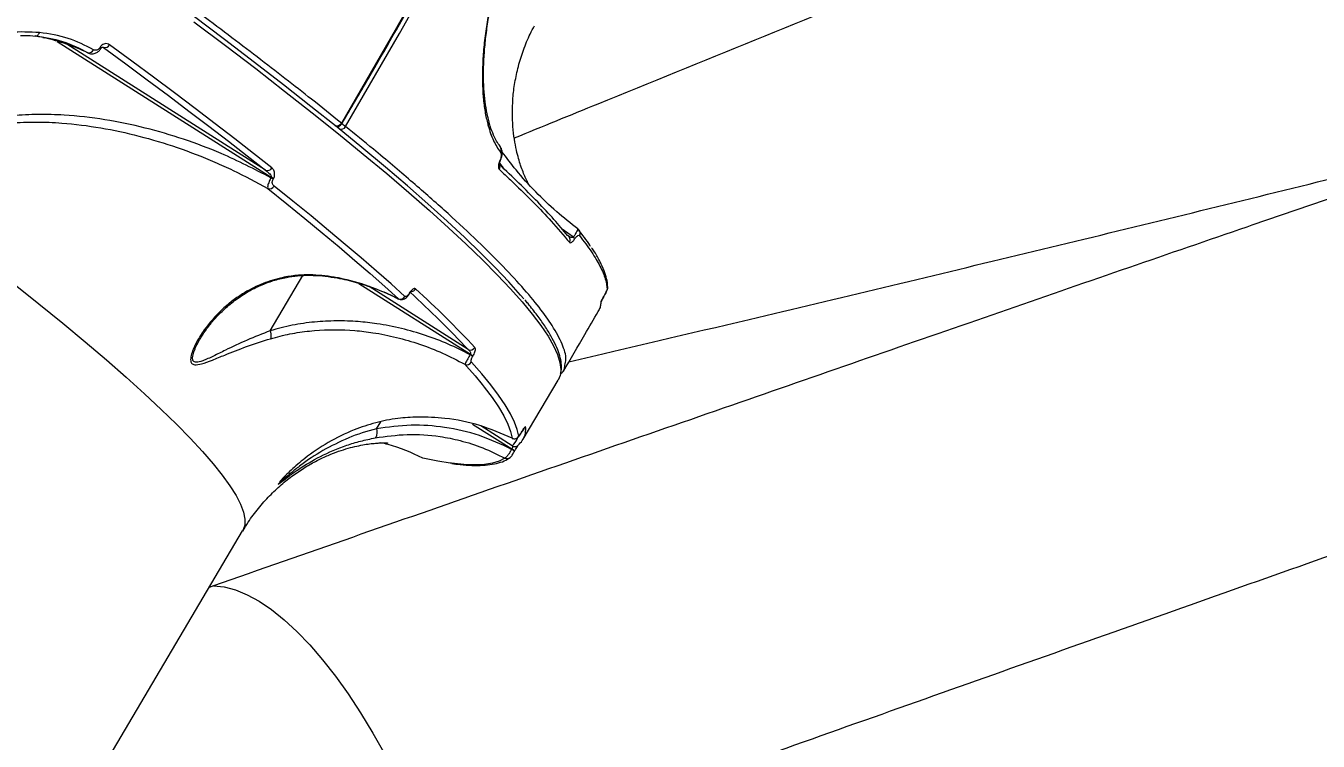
# Model space of a CAD drawing. Header units: millimetres. Extents: x -6879 to 7341, y -8047 to 7187.
# Drawn here: x 480.2 to 732.5, y 2323.4 to 2463 of the extents above; entities that cross this region are included whole.
import ezdxf

# ---------------------------------------------------------------- set-up
doc = ezdxf.new("R2010")
doc.units = ezdxf.units.MM
for name, color, linetype in [('DIKOM_ОБЪЕКТ', 7, 'Continuous'), ('DIKOM_РАЗМЕР_ЗОНА', 7, 'Continuous'), ('DIKOM_РАЗМЕР_ОБЪЕКТА', 7, 'Continuous')]:
    doc.layers.add(name, color=color, linetype=linetype)
doc.styles.add('style1', font='arial.ttf', dxfattribs={"width": 0.8})
doc.dimstyles.new('1-50', dxfattribs={"dimtxt": 300, "dimasz": 200, "dimexe": 100, "dimexo": 0, "dimgap": 100, "dimtad": 0, "dimdec": 0, "dimtxsty": 'style1', "dimcen": 0, "dimclrd": 7, "dimclre": 7, "dimadec": 1, "dimazin": 2, "dimtfac": 1, "dimtdec": 0, "dimtmove": 1, "dimatfit": 3, "dimfxl": 0, "dimlwd": 25, "dimlwe": 18, "dimarcsym": 0})

# ---------------------------------------------------------------- blocks, each defined once
blk = doc.blocks.new('*D19')
at = {"layer": 'Defpoints', "color": 0, "transparency": 16777216}
for p in [(5624.04, 6094.27), (-4435.35, 2864.29), (5624.04, -2640.11)]:
    blk.add_point(p, dxfattribs=at)
at = {"layer": 'DIKOM_РАЗМЕР_ОБЪЕКТА', "color": 7, "lineweight": 18, "transparency": 16777216}
for p, q in [((-4435.35, 2864.29), (-4435.35, 6194.27)), ((5624.04, -2640.11), (5624.04, 6194.27))]:
    blk.add_line(p, q, dxfattribs=at)
at = {"layer": 'DIKOM_РАЗМЕР_ОБЪЕКТА', "color": 7, "lineweight": 25, "transparency": 16777216}
for p, q in [((-4235.35, 6094.27), (2113.67, 6094.27)), ((5424.04, 6094.27), (3193.46, 6094.27))]:
    blk.add_line(p, q, dxfattribs=at)
at = {"layer": 'DIKOM_РАЗМЕР_ОБЪЕКТА', "color": 7, "transparency": 16777216}
for points in [[(-4235.35, 6127.6), (-4235.35, 6060.94), (-4435.35, 6094.27)], [(5424.04, 6127.6), (5424.04, 6060.94), (5624.04, 6094.27)]]:
    blk.add_solid(points, dxfattribs=at)
at = {"layer": 'DIKOM_РАЗМЕР_ОБЪЕКТА', "color": 0, "transparency": 16777216, "insert": (2653.56, 6094.27), "char_height": 300, "attachment_point": 5, "style": 'style1'}
blk.add_mtext('10100', dxfattribs=at)
blk = doc.blocks.new('*D17')
at = {"layer": 'Defpoints', "color": 0, "transparency": 16777216}
for p in [(-5935.35, 6990.27), (-5935.35, 998.27), (7340.79, -2830.86)]:
    blk.add_point(p, dxfattribs=at)
at = {"layer": 'DIKOM_РАЗМЕР_ЗОНА', "color": 7, "lineweight": 18, "transparency": 16777216}
for p, q in [((-5935.35, 998.27), (-5935.35, 7090.27)), ((7340.79, -2830.86), (7340.79, 7090.27))]:
    blk.add_line(p, q, dxfattribs=at)
at = {"layer": 'DIKOM_РАЗМЕР_ЗОНА', "color": 7, "lineweight": 25, "transparency": 16777216}
for p, q in [((-5735.35, 6990.27), (2016.67, 6990.27)), ((7140.79, 6990.27), (3096.46, 6990.27))]:
    blk.add_line(p, q, dxfattribs=at)
at = {"layer": 'DIKOM_РАЗМЕР_ЗОНА', "color": 7, "transparency": 16777216}
for points in [[(-5735.35, 7023.6), (-5735.35, 6956.94), (-5935.35, 6990.27)], [(7140.79, 7023.6), (7140.79, 6956.94), (7340.79, 6990.27)]]:
    blk.add_solid(points, dxfattribs=at)
at = {"layer": 'DIKOM_РАЗМЕР_ЗОНА', "color": 0, "transparency": 16777216, "insert": (2556.56, 6990.27), "char_height": 300, "attachment_point": 5, "style": 'style1'}
blk.add_mtext('13300', dxfattribs=at)

msp = doc.modelspace()

# ---------------------------------------------------------------- linework, layer by layer
at = {"layer": 'DIKOM_ОБЪЕКТ', "color": 7, "linetype": 'Continuous', "lineweight": 15}
for p, q in [((483.84, 2460.72), (482.05, 2461.06)), ((483.55, 2460.76), (483.84, 2460.69)), ((483.84, 2460.72), (483.84, 2460.71)), ((486.33, 2460), (528.13, 2433.47)), ((526.99, 2434.84), (488.2, 2459.46)), ((494.73, 2458.85), (494.69, 2458.77)), ((494.88, 2458.58), (494.93, 2458.66)), ((495.28, 2458.88), (495.39, 2458.82)), ((495.3, 2458.87), (495.39, 2458.82)), ((570.6, 2444.29), (570.6, 2444.26)), ((572.77, 2439.47), (572.82, 2439.43)), ((572.85, 2439.46), (572.79, 2439.56)), ((572.66, 2436.24), (573.37, 2435.32)), ((572.82, 2436.65), (572.82, 2436.65)), ((528.13, 2433.47), (528.07, 2433.37)), ((528.49, 2433.08), (528.55, 2433.18)), ((587.12, 2421.77), (584.93, 2423.33)), ((527.93, 2403.51), (534.3, 2414.27)), ((545.23, 2412.76), (566.99, 2398.92)), ((566.54, 2399.85), (547.24, 2412.13)), ((552.41, 2409.99), (552.98, 2409.7)), ((555.07, 2410.83), (555.06, 2410.8)), ((555.11, 2410.73), (555.13, 2410.75)), ((566.99, 2398.92), (566.94, 2398.83)), ((565.9, 2396.97), (566.25, 2396.58)), ((567.44, 2398.47), (567.49, 2398.55)), ((577.3, 2382.32), (584.14, 2393.89)), ((548.68, 2384.36), (549.49, 2385.73)), ((567.43, 2385.29), (575.09, 2380.43)), ((575.13, 2381.05), (569.01, 2384.94)), ((577, 2383.72), (576.97, 2383.67)), ((576.97, 2383.66), (577, 2383.71)), ((576.97, 2383.66), (576.97, 2383.67)), ((577, 2383.71), (577, 2383.72)), ((575.09, 2380.43), (575.05, 2380.36)), ((575.58, 2379.95), (575.62, 2380.02)), ((575.58, 2379.95), (575.58, 2379.95)), ((334.83, 2047.19), (522.55, 2364.43)), ((516.85, 2353.71), (516.04, 2353.42))]:
    msp.add_line(p, q, dxfattribs=at)
at = {"layer": 'DIKOM_ОБЪЕКТ', "color": 7, "linetype": 'Continuous', "lineweight": 15, "flags": 128}
for points in [[(641.66, 2650.13), (634.07, 2630.87), (626.18, 2611.7), (617.99, 2592.62), (609.49, 2573.64), (600.69, 2554.76), (591.6, 2536), (582.22, 2517.35), (572.55, 2498.83), (562.58, 2480.43), (552.34, 2462.17), (541.81, 2444.04)], [(542.63, 2443.38), (553.16, 2461.51), (563.41, 2479.77), (573.37, 2498.17), (583.04, 2516.69), (592.42, 2535.34), (601.51, 2554.1), (610.31, 2572.98), (618.81, 2591.95), (627, 2611.03), (634.89, 2630.21), (642.48, 2649.47)], [(577.42, 2409.72), (576.77, 2410.48), (574.49, 2413.04), (571.92, 2415.77), (569.05, 2418.66), (565.89, 2421.71), (562.45, 2424.92), (558.71, 2428.28), (554.7, 2431.8), (550.4, 2435.46), (545.83, 2439.27), (540.99, 2443.22), (535.88, 2447.31), (530.51, 2451.54), (524.88, 2455.9), (518.99, 2460.39), (512.86, 2465), (506.48, 2469.73), (499.86, 2474.58), (493.01, 2479.55), (485.94, 2484.62), (478.64, 2489.8), (471.12, 2495.07), (463.4, 2500.45)], [(513.04, 2463.8), (519.19, 2459.17), (525.09, 2454.68), (530.74, 2450.31), (536.12, 2446.07), (541.24, 2441.97), (546.1, 2438.01), (550.68, 2434.19), (554.98, 2430.52), (559.01, 2426.99), (562.75, 2423.62), (566.2, 2420.41), (569.37, 2417.35), (572.24, 2414.45), (574.82, 2411.72), (577.1, 2409.15), (579.09, 2406.75), (580.77, 2404.52), (582.15, 2402.45), (583.23, 2400.57), (584.01, 2398.85), (584.48, 2397.31), (584.65, 2395.95), (584.58, 2395.11)], [(482.01, 2461.07), (482.14, 2461.04), (482.27, 2461.05), (482.4, 2461.09), (482.52, 2461.16), (482.63, 2461.27), (482.73, 2461.4), (482.81, 2461.56), (482.87, 2461.73)], [(495.39, 2458.82), (499.72, 2455.63), (503.94, 2452.5), (508.06, 2449.42), (512.07, 2446.39), (515.97, 2443.42), (519.76, 2440.5), (523.43, 2437.64), (526.99, 2434.84)], [(528.24, 2435.31), (524.67, 2438.12), (520.99, 2440.99), (517.19, 2443.91), (513.29, 2446.89), (509.27, 2449.93), (505.14, 2453.01), (500.91, 2456.16), (496.57, 2459.35)], [(572.82, 2436.65), (572.81, 2436.64), (572.74, 2436.65)], [(554.21, 2410.22), (551.52, 2412.64), (548.69, 2415.14), (545.71, 2417.72), (542.59, 2420.38), (539.32, 2423.11), (535.91, 2425.92), (532.36, 2428.8), (528.67, 2431.75)], [(527.48, 2431.25), (531.16, 2428.31), (534.7, 2425.43), (538.1, 2422.63), (541.36, 2419.9), (544.47, 2417.25), (547.45, 2414.68), (550.27, 2412.18), (552.95, 2409.77)], [(477.8, 2412.74), (482.75, 2408.79), (487.42, 2404.99), (491.83, 2401.32), (495.95, 2397.81), (499.8, 2394.44), (503.36, 2391.23), (506.63, 2388.17), (509.62, 2385.27), (512.3, 2382.53), (514.7, 2379.96), (516.79, 2377.55), (518.58, 2375.32), (520.07, 2373.25), (521.26, 2371.36), (522.14, 2369.64), (522.72, 2368.09), (522.99, 2366.73), (522.96, 2365.54), (522.61, 2364.53), (522.55, 2364.43)], [(555.11, 2410.73), (555.11, 2410.75), (555.06, 2410.8)], [(555.13, 2410.75), (555.12, 2410.77), (555.07, 2410.83)], [(592.52, 2409.21), (592.52, 2409.21), (592.44, 2409.03)], [(566.25, 2396.58), (567.92, 2394.68), (569.29, 2393.02)], [(576.45, 2382.92), (576.16, 2384.23), (575.62, 2385.69), (574.83, 2387.29), (573.79, 2389.03), (572.51, 2390.91), (570.98, 2392.93), (569.21, 2395.09), (567.19, 2397.39)], [(584.58, 2395.11), (584.51, 2394.77), (584.14, 2393.89)], [(569.29, 2393.02), (569.69, 2392.52), (571.22, 2390.5), (572.5, 2388.63), (573.53, 2386.89), (574.32, 2385.29), (574.85, 2383.84), (575.14, 2382.53)], [(577.61, 2384.62), (577.66, 2384.68), (577.78, 2384.84)], [(563.06, 2377.68), (560.65, 2378.06), (557.71, 2378.63)], [(573.7, 2378.67), (572.65, 2378.08), (571.33, 2377.67), (569.74, 2377.41), (567.87, 2377.33), (565.73, 2377.4), (563.33, 2377.65), (563.06, 2377.68)], [(516.85, 2353.71), (518.96, 2353.5), (521.16, 2352.93), (523.44, 2351.99), (525.79, 2350.71), (528.2, 2349.08), (530.66, 2347.11), (533.15, 2344.82), (535.65, 2342.21), (538.16, 2339.29), (540.66, 2336.1), (543.14, 2332.64), (545.58, 2328.93), (547.97, 2324.99), (550.3, 2320.84), (552.55, 2316.51), (554.71, 2312.02), (556.77, 2307.4), (558.73, 2302.66), (560.56, 2297.84)]]:
    msp.add_lwpolyline(points, dxfattribs=at)
at = {"layer": 'DIKOM_ОБЪЕКТ', "color": 7, "linetype": 'Continuous', "lineweight": 15}
for centre, radius, start, end in [((492.53, 2458.74), 0.965, 258.5719, 337.7227), ((494.53, 2458.4), 0.4, 26.8867, 66.1339), ((494.58, 2458.49), 0.39, 26.219, 66.5123), ((495.67, 2459.76), 0.985, 253.4294, 335.2057), ((540.93, 2444.5), 0.995, 247.5114, 332.7701), ((541.05, 2444.44), 1, 242.5029, 329.4253), ((541.82, 2443.32), 0.604, 167.1062, 221.4079), ((541.75, 2443.84), 0.995, 247.3812, 332.7161), ((541.72, 2443.86), 0.204, 19.5289, 64.0388), ((538.37, 2437.72), 7.09, 53.0409, 60.3181), ((569.86, 2444.03), 0.778, 320.7327, 17.8543), ((572.1, 2438.86), 0.912, 326.8081, 38.0775), ((527.36, 2435.76), 0.992, 248.3693, 333.142), ((571.83, 2435.51), 0.961, 328.746, 31.0893), ((527.78, 2432.21), 1.01, 252.4888, 332.5202), ((525.3, 2428.9), 5.26, 52.5953, 58.1616), ((525.38, 2429.04), 5.22, 52.5761, 58.1809), ((585.5, 2421.27), 0.959, 329.1327, 60.1406), ((586.66, 2421.22), 0.717, 18.0956, 50.1647), ((587.47, 2422.57), 0.962, 329.3578, 57.5896), ((555.39, 2412.21), 1.06, 277.9426, 329.6785), ((424.89, 2267.03), 195.43, 42.9704, 47.742), ((592.85, 2412.06), 0.995, 330.1925, 3.3788), ((553.33, 2410.71), 1.01, 248.4862, 330.8848), ((424.77, 2267.82), 193.73, 42.9633, 47.6393), ((567.01, 2400.75), 1.01, 242.2096, 330.1607), ((565.34, 2396.12), 3.25, 48.4347, 59.4768), ((566.31, 2397.9), 1.01, 246.3101, 329.9907), ((565.28, 2396.03), 3.26, 48.447, 59.4646), ((572.88, 2384.34), 4.92, 350.5341, 5.794), ((572.96, 2383.73), 3.45, 309.0433, 339.3629), ((575.64, 2381.9), 0.994, 239.0917, 329.3123), ((575.58, 2383.43), 1, 243.9381, 329.2787), ((574.28, 2384.11), 3.5, 309.2677, 350.5412), ((574.15, 2379.56), 0.995, 243.3107, 306.0008), ((574.34, 2378.9), 1.62, 40.219, 64.1452), ((574.39, 2378.97), 1.62, 40.1982, 64.166)]:
    msp.add_arc(centre, radius, start, end, dxfattribs=at)
for points, knots in [([(541.92, 2443.93), (543.65, 2446.87), (548.67, 2455.41), (556.79, 2469.64), (566.21, 2486.65), (575.38, 2503.77), (584.3, 2521), (592.96, 2538.34), (601.38, 2555.77), (609.54, 2573.3), (617.44, 2590.93), (625.09, 2608.63), (632.47, 2626.42), (639.59, 2644.29), (646.44, 2662.23), (653.03, 2680.23), (659.35, 2698.3), (665.39, 2716.43), (671.17, 2734.61), (676.67, 2752.84), (681.9, 2771.11), (686.85, 2789.42), (691.52, 2807.77), (695.92, 2826.14), (700.03, 2844.54), (703.87, 2862.96), (707.42, 2881.4), (710.69, 2899.84), (713.67, 2918.29), (716.37, 2936.74), (718.79, 2955.19), (720.91, 2973.63), (722.76, 2992.05), (724.31, 3010.46), (725.53, 3027.94), (726.12, 3039.28), (726.39, 3044.5)], [0, 0, 0, 0, 0.015771, 0.045729, 0.075688, 0.105646, 0.135605, 0.165564, 0.195522, 0.225481, 0.255439, 0.285398, 0.315356, 0.345315, 0.375273, 0.405232, 0.43519, 0.465148, 0.495107, 0.525065, 0.555024, 0.584982, 0.61494, 0.644898, 0.674857, 0.704815, 0.734773, 0.764731, 0.794689, 0.824648, 0.854606, 0.884564, 0.914521, 0.944479, 0.974437, 1, 1, 1, 1]), ([(541.81, 2444.04), (539.9, 2445.58), (534.73, 2449.72), (525.52, 2456.88), (513.99, 2465.61), (501.42, 2474.87), (487.86, 2484.65), (473.31, 2494.93), (458.09, 2505.49), (442.28, 2516.27), (425.95, 2527.23), (408.83, 2538.55), (390.96, 2550.21), (372.38, 2562.17), (353.5, 2574.17), (334.38, 2586.17), (315.11, 2598.13), (295.37, 2610.23), (275.21, 2622.45), (254.69, 2634.75), (234.51, 2646.7), (214.73, 2658.28), (195.41, 2669.47), (176, 2680.59), (156.56, 2691.6), (137.14, 2702.46), (117.92, 2713.07), (98.96, 2723.4), (80.32, 2733.42), (61.94, 2743.16), (43.9, 2752.56), (26.28, 2761.58), (9.45, 2770.03), (-6.54, 2777.9), (-21.67, 2785.17), (-36.19, 2791.97), (-50.02, 2798.25), (-63.08, 2803.97), (-74.43, 2808.75), (-81.06, 2811.39), (-84, 2812.55)], [0, 0, 0, 0, 0.015652, 0.042167, 0.068704, 0.09522, 0.122506, 0.149815, 0.177101, 0.203617, 0.230153, 0.256669, 0.283955, 0.311264, 0.33855, 0.365066, 0.391602, 0.418118, 0.445404, 0.472713, 0.499999, 0.52556, 0.55114, 0.576701, 0.60295, 0.629218, 0.655467, 0.681983, 0.708519, 0.735035, 0.762321, 0.78963, 0.816916, 0.843432, 0.869969, 0.896485, 0.923771, 0.951079, 0.978366, 1, 1, 1, 1]), ([(902.13, 2569.97), (881.2, 2561.99), (839.34, 2546.02), (777, 2521.78), (714.96, 2497.34), (653.25, 2472.69), (606.82, 2453.89), (581, 2443.33), (575.56, 2441.11)], [0, 0, 0, 0, 0.189862, 0.379739, 0.569626, 0.759512, 0.94938, 1, 1, 1, 1]), ([(581.5, 2496.44), (580.52, 2494.51), (578.54, 2490.61), (576.29, 2485.26), (574.57, 2480.61), (573.28, 2476.68), (572.16, 2472.74), (571.22, 2468.87), (570.47, 2465.12), (569.9, 2461.48), (569.52, 2457.96), (569.34, 2454.61), (569.34, 2451.5), (569.52, 2448.6), (569.88, 2445.91), (570.27, 2444.32), (570.47, 2443.53)], [0, 0, 0, 0, 0.101305, 0.204325, 0.269549, 0.334772, 0.401878, 0.468985, 0.534397, 0.59981, 0.667131, 0.734456, 0.799893, 0.865333, 0.932666, 1, 1, 1, 1]), ([(570.66, 2444.31), (570.57, 2444.63), (570.28, 2445.63), (569.95, 2447.57), (569.67, 2450.08), (569.55, 2452.83), (569.59, 2455.76), (569.79, 2458.86), (570.15, 2462.1), (570.68, 2465.45), (571.37, 2468.88), (572.22, 2472.38), (573.23, 2475.95), (574.4, 2479.58), (575.72, 2483.26), (577.2, 2486.96), (578.82, 2490.64), (580.3, 2493.77), (581.28, 2495.62), (581.63, 2496.3)], [0, 0, 0, 0, 0.030286, 0.092662, 0.155305, 0.21809, 0.280809, 0.343302, 0.405449, 0.467181, 0.528405, 0.589102, 0.65012, 0.711841, 0.774193, 0.837068, 0.900317, 0.963766, 1, 1, 1, 1]), ([(575.31, 2448.7), (575.31, 2448.78), (575.35, 2449.82), (575.67, 2451.98), (576.32, 2455.12), (577.33, 2458.31), (578.39, 2460.97), (579.23, 2462.49), (579.52, 2463.02)], [0, 0, 0, 0, 0.0174382, 0.2342723, 0.4515964, 0.6692111, 0.886574, 1, 1, 1, 1]), ([(482.87, 2461.73), (481, 2461.82), (477.22, 2461.99), (473.2, 2461.09), (471.17, 2460.63)], [0, 0, 0, 0, 0.494169, 1, 1, 1, 1]), ([(479.16, 2461.13), (479.42, 2461.14), (480.44, 2461.19), (481.4, 2461.09), (482.12, 2461.01)], [0, 0, 0, 0, 0.256687, 1, 1, 1, 1]), ([(482.01, 2461.07), (483.85, 2460.8), (487.56, 2460.25), (490.73, 2458.62), (492.34, 2457.79)], [0, 0, 0, 0, 0.493814, 1, 1, 1, 1]), ([(493.42, 2458.37), (491.82, 2459.2), (488.59, 2460.87), (484.79, 2461.44), (482.87, 2461.73)], [0, 0, 0, 0, 0.493863, 1, 1, 1, 1]), ([(492.34, 2457.79), (490.97, 2458.38), (488.21, 2459.57), (485.3, 2460.34), (483.84, 2460.72)], [0, 0, 0, 0, 0.497413, 1, 1, 1, 1]), ([(496.57, 2459.35), (496.42, 2459.43), (496.14, 2459.59), (495.66, 2459.57), (495.25, 2459.4), (494.94, 2459.15), (494.8, 2458.94), (494.73, 2458.85)], [0, 0, 0, 0, 0.279135, 0.529352, 0.721575, 0.879428, 1, 1, 1, 1]), ([(492.41, 2457.76), (492.43, 2457.74), (492.67, 2457.6), (493.21, 2457.54), (493.91, 2457.69), (494.51, 2458.05), (494.76, 2458.42), (494.87, 2458.59)], [0, 0, 0, 0, 0.035081, 0.308119, 0.562192, 0.798782, 1, 1, 1, 1]), ([(494.69, 2458.77), (494.65, 2458.72), (494.56, 2458.58), (494.36, 2458.41), (494.07, 2458.27), (493.73, 2458.23), (493.53, 2458.32), (493.42, 2458.37)], [0, 0, 0, 0, 0.101096, 0.26138, 0.460598, 0.726482, 1, 1, 1, 1]), ([(494.93, 2458.66), (494.94, 2458.67), (494.96, 2458.71), (495, 2458.76), (495.06, 2458.83), (495.14, 2458.87), (495.22, 2458.9), (495.26, 2458.9), (495.29, 2458.88), (495.3, 2458.87)], [0, 0, 0, 0, 0.017052, 0.079258, 0.145581, 0.264385, 0.436621, 0.793018, 1, 1, 1, 1]), ([(578.35, 2432.2), (578.28, 2432.33), (578.11, 2432.64), (577.74, 2433.41), (577.29, 2434.47), (576.83, 2435.71), (576.4, 2437.09), (575.96, 2438.81), (575.57, 2440.86), (575.28, 2443.32), (575.15, 2445.93), (575.25, 2447.81), (575.31, 2448.7)], [0, 0, 0, 0, 0.079082, 0.192358, 0.300603, 0.404703, 0.493335, 0.583789, 0.69136, 0.797664, 0.903149, 1, 1, 1, 1]), ([(528.07, 2433.37), (524.86, 2435.02), (519.33, 2437.88), (511.06, 2440.97), (503.48, 2443.21), (495.68, 2444.82), (488.7, 2445.62), (482.67, 2445.79), (477.61, 2445.55), (472.51, 2444.91), (469.15, 2443.99), (467.48, 2443.53)], [0, 0, 0, 0, 0.172161, 0.296944, 0.421721, 0.549575, 0.677394, 0.756949, 0.836485, 0.918273, 1, 1, 1, 1]), ([(467.64, 2442.38), (469.23, 2442.78), (472.4, 2443.6), (477.31, 2444.15), (482.27, 2444.32), (488.15, 2444.07), (494.87, 2443.22), (502.4, 2441.6), (509.83, 2439.36), (515.92, 2437), (521.83, 2434.34), (525.23, 2432.48), (527.48, 2431.25)], [0, 0, 0, 0, 0.077602, 0.155264, 0.23547, 0.315697, 0.438519, 0.561375, 0.687282, 0.813198, 0.876762, 1, 1, 1, 1]), ([(777.84, 2443.86), (773.07, 2442.27), (763.54, 2439.08), (748.84, 2434.11), (733.87, 2429.01), (716.17, 2422.95), (695.57, 2415.85), (671.88, 2407.66), (647.63, 2399.25), (622.69, 2390.58), (597.06, 2381.68), (570.76, 2372.53), (544.05, 2363.22), (525.92, 2356.88), (516.85, 2353.71)], [0, 0, 0, 0, 0.062598, 0.125196, 0.187935, 0.250674, 0.343369, 0.436123, 0.528877, 0.621574, 0.71615, 0.810784, 0.905421, 1, 1, 1, 1]), ([(585.43, 2396.79), (585.53, 2397.17), (585.83, 2398.26), (585.05, 2400.82), (583.25, 2404.21), (580.54, 2408.01), (577.16, 2412.05), (572.93, 2416.57), (567.87, 2421.55), (562.04, 2426.96), (555.45, 2432.74), (548.96, 2438.22), (544.47, 2441.89), (542.63, 2443.38)], [0, 0, 0, 0, 0.059207, 0.17009, 0.280882, 0.374588, 0.468404, 0.562219, 0.656924, 0.751629, 0.843935, 0.936451, 1, 1, 1, 1]), ([(570.47, 2443.53), (570.78, 2442.53), (571.43, 2440.51), (572.38, 2439.08), (572.86, 2438.36)], [0, 0, 0, 0, 0.496491, 1, 1, 1, 1]), ([(572.79, 2439.56), (572.56, 2439.87), (572.03, 2440.6), (571.34, 2442.1), (570.85, 2443.37), (570.66, 2444.17), (570.63, 2444.27)], [0, 0, 0, 0, 0.2587906, 0.6064531, 0.9518567, 1, 1, 1, 1]), ([(586.23, 2397.46), (597.96, 2400.21), (627.2, 2407.07), (673.74, 2418.23), (725.9, 2430.9), (760.53, 2439.54), (777.84, 2443.86)], [0, 0, 0, 0, 0.182574, 0.455046, 0.727526, 1, 1, 1, 1]), ([(572.81, 2436.65), (572.89, 2436.83), (573.07, 2437.23), (573.21, 2437.9), (573.2, 2438.57), (573.06, 2439.14), (572.81, 2439.4), (572.72, 2439.49)], [0, 0, 0, 0, 0.163236, 0.376345, 0.626126, 0.870608, 1, 1, 1, 1]), ([(572.86, 2438.36), (572.92, 2438.26), (573.02, 2438.07), (573.03, 2437.61), (572.94, 2437.12), (572.8, 2436.8), (572.74, 2436.65)], [0, 0, 0, 0, 0.29748, 0.589018, 0.802852, 1, 1, 1, 1]), ([(587.99, 2423.38), (586.59, 2424.48), (583.72, 2426.73), (579.71, 2430.6), (576.13, 2434.5), (574.07, 2437.26), (573.17, 2438.46)], [0, 0, 0, 0, 0.255574, 0.523816, 0.792055, 1, 1, 1, 1]), ([(526.99, 2434.84), (527.23, 2434.66), (527.58, 2434.41), (527.94, 2434.01), (528.1, 2433.78), (528.16, 2433.61), (528.15, 2433.52), (528.14, 2433.49), (528.13, 2433.47)], [0, 0, 0, 0, 0.4958025, 0.719779, 0.8702489, 0.9509788, 0.97589, 1, 1, 1, 1]), ([(528.55, 2433.18), (528.6, 2433.27), (528.7, 2433.47), (528.79, 2433.83), (528.81, 2434.26), (528.68, 2434.81), (528.46, 2435.14), (528.27, 2435.3), (528.24, 2435.31)], [0, 0, 0, 0, 0.09337, 0.208717, 0.372074, 0.579325, 0.953661, 1, 1, 1, 1]), ([(572.74, 2436.65), (572.72, 2436.61), (572.64, 2436.45), (572.53, 2436.12), (572.45, 2435.67), (572.48, 2435.26), (572.59, 2435.09), (572.66, 2435.01)], [0, 0, 0, 0, 0.049081, 0.217909, 0.426696, 0.702248, 1, 1, 1, 1]), ([(572.65, 2435.99), (572.65, 2435.99), (572.65, 2435.99), (572.65, 2436.16), (572.71, 2436.37), (572.76, 2436.54), (572.81, 2436.63), (572.82, 2436.65)], [0, 0, 0, 0, 0.239784, 0.547255, 0.771975, 0.951779, 1, 1, 1, 1]), ([(585.98, 2422.1), (585.12, 2423.13), (583.4, 2425.19), (580.2, 2428.62), (576.67, 2432.2), (573.95, 2434.77), (572.65, 2436.01)], [0, 0, 0, 0, 0.254004, 0.508008, 0.763406, 1, 1, 1, 1]), ([(572.66, 2435.01), (572.84, 2434.83), (573.77, 2433.96), (576.11, 2431.74), (579.39, 2428.5), (583.15, 2424.55), (585.19, 2422.13), (586.33, 2420.78)], [0, 0, 0, 0, 0.032166, 0.160835, 0.418397, 0.675956, 1, 1, 1, 1]), ([(528.07, 2433.37), (528.01, 2433.26), (527.88, 2433.02), (527.7, 2432.6), (527.53, 2432.16), (527.42, 2431.69), (527.41, 2431.39), (527.46, 2431.28), (527.48, 2431.25)], [0, 0, 0, 0, 0.113718, 0.249337, 0.422734, 0.613493, 0.884795, 1, 1, 1, 1]), ([(528.67, 2431.75), (528.56, 2431.87), (528.4, 2432.04), (528.33, 2432.4), (528.34, 2432.67), (528.4, 2432.9), (528.46, 2433.02), (528.49, 2433.08)], [0, 0, 0, 0, 0.429865, 0.625791, 0.788117, 0.905241, 1, 1, 1, 1]), ([(587.12, 2421.77), (587.1, 2421.75), (587.06, 2421.72), (586.96, 2421.7), (586.78, 2421.7), (586.47, 2421.79), (586.22, 2421.93), (586.07, 2422.04), (586.06, 2422.05)], [0, 0, 0, 0, 0.049954, 0.097733, 0.22776, 0.49849, 0.963971, 1, 1, 1, 1]), ([(587.99, 2423.38), (588, 2423.39), (588.03, 2423.4), (587.96, 2423.24), (587.71, 2422.78), (587.43, 2422.29), (587.23, 2421.95), (587.12, 2421.77)], [0, 0, 0, 0, 0.082534, 0.435057, 0.677241, 0.833001, 1, 1, 1, 1]), ([(587.34, 2421.44), (587.42, 2421.55), (587.56, 2421.75), (587.79, 2421.99), (588.06, 2422.18), (588.22, 2422.17), (588.29, 2422.09), (588.3, 2422.08)], [0, 0, 0, 0, 0.145611, 0.289948, 0.532089, 0.909823, 1, 1, 1, 1]), ([(590.44, 2419.99), (590.4, 2420.05), (589.81, 2421.06), (588.87, 2422.26), (587.99, 2423.38)], [0, 0, 0, 0, 0.068175, 1, 1, 1, 1]), ([(588.3, 2422.08), (589.12, 2421), (590.76, 2418.83), (592.39, 2416.03), (593.47, 2413.56), (593.63, 2412.23), (593.71, 2411.56)], [0, 0, 0, 0, 0.249097, 0.498193, 0.749096, 1, 1, 1, 1]), ([(586.33, 2420.78), (586.34, 2420.76), (586.42, 2420.68), (586.6, 2420.68), (586.88, 2420.87), (587.13, 2421.13), (587.27, 2421.34), (587.34, 2421.44)], [0, 0, 0, 0, 0.09507, 0.471938, 0.715756, 0.857233, 1, 1, 1, 1]), ([(593.79, 2412.12), (593.79, 2412.16), (593.82, 2412.64), (593.61, 2413.67), (593.14, 2415.23), (592.34, 2416.97), (591.52, 2418.48), (590.86, 2419.45), (590.67, 2419.73)], [0, 0, 0, 0, 0.021312, 0.230219, 0.450751, 0.677558, 0.90546, 1, 1, 1, 1]), ([(540.41, 2413.98), (538.81, 2414.19), (536.23, 2414.53), (532.72, 2414.32), (529.47, 2413.77), (525.97, 2412.63), (522.05, 2410.56), (518.27, 2407.59), (515.4, 2404.29), (513.52, 2401.34), (512.6, 2399.31), (512.32, 2397.87), (512.52, 2397.09), (513.24, 2396.78), (514.64, 2397.04), (516.63, 2397.78), (519.54, 2398.97), (523.27, 2400.46), (526.41, 2401.46), (528, 2401.96)], [0, 0, 0, 0, 0.074258, 0.120507, 0.167816, 0.237579, 0.309445, 0.40567, 0.504706, 0.560251, 0.616855, 0.648477, 0.675389, 0.70246, 0.738687, 0.787111, 0.836818, 0.917654, 1, 1, 1, 1]), ([(514.35, 2402.09), (514.38, 2402.14), (514.72, 2402.75), (515.61, 2404.01), (517.12, 2405.9), (519, 2407.82), (521.19, 2409.63), (523.53, 2411.16), (525.97, 2412.39), (528.47, 2413.32), (530.91, 2413.93), (533.31, 2414.27), (535.67, 2414.37), (538.06, 2414.27), (539.64, 2414.03), (540.4, 2413.92)], [0, 0, 0, 0, 0.006552, 0.084109, 0.169914, 0.270649, 0.371752, 0.467356, 0.557573, 0.643085, 0.724925, 0.79252, 0.864259, 0.933992, 1, 1, 1, 1]), ([(540.41, 2413.98), (540.41, 2413.97), (540.4, 2413.93), (540.4, 2413.94), (540.41, 2413.95)], [0, 0, 0, 0, 0.1862979, 1, 1, 1, 1]), ([(540.4, 2413.92), (540.45, 2413.91), (541.75, 2413.73), (544.26, 2413.1), (547.89, 2411.97), (550.61, 2410.91), (552.08, 2410.16), (552.41, 2409.99)], [0, 0, 0, 0, 0.011899, 0.310102, 0.610214, 0.911789, 1, 1, 1, 1]), ([(552.95, 2409.77), (551.07, 2410.62), (547.39, 2412.3), (543.09, 2413.46), (540.78, 2413.91), (540.41, 2413.98)], [0, 0, 0, 0, 0.4665289, 0.9150133, 1, 1, 1, 1]), ([(556.31, 2411.68), (556.26, 2411.71), (556.15, 2411.77), (555.91, 2411.71), (555.62, 2411.52), (555.33, 2411.22), (555.16, 2410.96), (555.07, 2410.83)], [0, 0, 0, 0, 0.189031, 0.404497, 0.606809, 0.803339, 1, 1, 1, 1]), ([(593.71, 2411.56), (593.7, 2411.53), (593.68, 2411.45), (593.53, 2411.14), (593.32, 2410.73), (593.15, 2410.43), (593.07, 2410.28)], [0, 0, 0, 0, 0.263213, 0.526591, 0.781316, 1, 1, 1, 1]), ([(593.14, 2410.4), (593.19, 2410.49), (593.33, 2410.74), (593.53, 2411.12), (593.7, 2411.48), (593.78, 2411.68), (593.84, 2411.92), (593.84, 2412.04), (593.84, 2412.1)], [0, 0, 0, 0, 0.114449, 0.35305, 0.622318, 0.842598, 0.926825, 1, 1, 1, 1]), ([(553, 2409.75), (553.11, 2409.7), (553.34, 2409.59), (553.74, 2409.6), (554.15, 2409.73), (554.57, 2410.02), (554.9, 2410.37), (555.06, 2410.66), (555.1, 2410.73)], [0, 0, 0, 0, 0.129271, 0.292348, 0.451987, 0.645626, 0.910323, 1, 1, 1, 1]), ([(555.06, 2410.8), (555, 2410.71), (554.88, 2410.53), (554.68, 2410.32), (554.49, 2410.19), (554.32, 2410.15), (554.25, 2410.19), (554.21, 2410.22)], [0, 0, 0, 0, 0.1951563, 0.3900525, 0.5932472, 0.8111018, 1, 1, 1, 1]), ([(555.13, 2410.75), (555.13, 2410.76), (555.18, 2410.85), (555.29, 2411), (555.41, 2411.14), (555.5, 2411.22), (555.51, 2411.22), (555.52, 2411.23)], [0, 0, 0, 0, 0.029332, 0.320846, 0.57546, 0.801685, 1, 1, 1, 1]), ([(584.67, 2395.45), (584.72, 2395.69), (584.84, 2396.33), (584.73, 2397.5), (584.38, 2398.99), (583.72, 2400.65), (582.78, 2402.47), (581.56, 2404.43), (580.05, 2406.54), (578.74, 2408.24), (577.85, 2409.28), (577.65, 2409.52)], [0, 0, 0, 0, 0.066755, 0.1843, 0.308848, 0.43853, 0.569999, 0.701121, 0.831559, 0.961401, 1, 1, 1, 1]), ([(592.44, 2409.03), (592.44, 2408.97), (592.42, 2408.63), (592.34, 2407.99), (592.04, 2407.55), (591.88, 2407.3)], [0, 0, 0, 0, 0.100594, 0.502949, 1, 1, 1, 1]), ([(593.07, 2410.28), (593, 2410.14), (592.83, 2409.84), (592.62, 2409.44), (592.47, 2409.14), (592.45, 2409.07), (592.44, 2409.03)], [0, 0, 0, 0, 0.221405, 0.474462, 0.737351, 1, 1, 1, 1]), ([(592.5, 2408.79), (592.5, 2408.81), (592.55, 2408.96), (592.54, 2409.13), (592.53, 2409.28)], [0, 0, 0, 0, 0.129262, 1, 1, 1, 1]), ([(593.08, 2410.29), (593.03, 2410.21), (592.9, 2409.97), (592.73, 2409.65), (592.6, 2409.4), (592.55, 2409.28), (592.53, 2409.24), (592.53, 2409.23), (592.55, 2409.29), (592.53, 2409.23), (592.53, 2409.24), (592.55, 2409.28), (592.6, 2409.4), (592.73, 2409.65), (592.9, 2409.97), (593.03, 2410.21), (593.08, 2410.29)], [0, 0, 0, 0, 0.073558, 0.204583, 0.315338, 0.393902, 0.443396, 0.475821, 0.5, 0.524179, 0.556604, 0.606098, 0.684662, 0.795417, 0.926442, 1, 1, 1, 1]), ([(585.15, 2395.62), (586.56, 2398), (588.86, 2401.86), (591.08, 2405.77), (591.94, 2407.27)], [0, 0, 0, 0, 0.6158046, 1, 1, 1, 1]), ([(566.94, 2398.83), (565.52, 2399.55), (562.69, 2400.98), (558.21, 2402.68), (553.56, 2404.03), (549.16, 2404.88), (544.92, 2405.35), (540.86, 2405.49), (536.55, 2405.27), (532.22, 2404.67), (529.36, 2403.9), (527.93, 2403.51)], [0, 0, 0, 0, 0.118327, 0.236652, 0.358143, 0.479629, 0.571257, 0.67683, 0.782389, 0.891208, 1, 1, 1, 1]), ([(527.93, 2403.51), (526.4, 2402.91), (523.33, 2401.7), (519.7, 2399.98), (516.84, 2398.54), (514.91, 2397.66), (513.53, 2397.26), (512.85, 2397.5), (512.71, 2398.27), (513.1, 2399.71), (513.69, 2401.07), (514.29, 2401.97), (514.36, 2402.08)], [0, 0, 0, 0, 0.188092, 0.376174, 0.486977, 0.597238, 0.675135, 0.731501, 0.787837, 0.856201, 0.982565, 1, 1, 1, 1]), ([(527.93, 2403.51), (527.93, 2403.51), (527.93, 2403.51), (527.93, 2403.51), (527.93, 2403.51), (527.93, 2403.51)], [0, 0, 0, 0, 0.278362, 0.692868, 1, 1, 1, 1]), ([(527.93, 2403.51), (527.97, 2403.3), (528.06, 2402.87), (528.08, 2402.38), (528.05, 2402.1), (528.01, 2401.99), (528, 2401.96)], [0, 0, 0, 0, 0.325259, 0.650502, 0.89256, 1, 1, 1, 1]), ([(528, 2401.96), (528.31, 2402.05), (529.87, 2402.5), (532.72, 2403.12), (537.91, 2403.78), (543.03, 2403.76), (548.37, 2403.13), (552.6, 2402.28), (557.14, 2400.94), (561.61, 2399.21), (564.47, 2397.72), (565.9, 2396.97)], [0, 0, 0, 0, 0.0242944, 0.1222477, 0.2202168, 0.4215147, 0.5118881, 0.6322358, 0.7525904, 0.8762965, 1, 1, 1, 1]), ([(566.54, 2399.85), (566.63, 2399.78), (566.79, 2399.65), (566.95, 2399.41), (567.03, 2399.22), (567.04, 2399.08), (567.02, 2398.99), (567, 2398.94), (566.99, 2398.92)], [0, 0, 0, 0, 0.350996, 0.618329, 0.802866, 0.879344, 0.949292, 1, 1, 1, 1]), ([(567.49, 2398.55), (567.53, 2398.61), (567.65, 2398.83), (567.82, 2399.2), (567.95, 2399.63), (568, 2400.03), (567.93, 2400.17), (567.89, 2400.24)], [0, 0, 0, 0, 0.079603, 0.275728, 0.470747, 0.710583, 1, 1, 1, 1]), ([(566.94, 2398.83), (566.89, 2398.75), (566.74, 2398.48), (566.5, 2398.04), (566.23, 2397.55), (566.02, 2397.17), (565.93, 2397.01), (565.91, 2396.97), (565.9, 2396.97)], [0, 0, 0, 0, 0.089209, 0.293669, 0.489602, 0.71641, 0.954616, 1, 1, 1, 1]), ([(567.19, 2397.39), (567.16, 2397.44), (567.12, 2397.53), (567.15, 2397.78), (567.24, 2398.05), (567.34, 2398.29), (567.42, 2398.42), (567.44, 2398.47)], [0, 0, 0, 0, 0.3025777, 0.5346133, 0.725426, 0.9170568, 1, 1, 1, 1]), ([(584.55, 2395.07), (584.82, 2395.27), (585.38, 2395.69), (585.41, 2396.41), (585.43, 2396.79)], [0, 0, 0, 0, 0.48435, 1, 1, 1, 1]), ([(560.56, 2297.84), (570, 2301.21), (588.88, 2307.94), (616.68, 2317.81), (644.04, 2327.53), (671.07, 2337.11), (697.73, 2346.56), (723.99, 2355.85), (749.65, 2364.9), (771.81, 2372.68), (790.69, 2379.28), (806.51, 2384.77), (822.05, 2390.14), (832.16, 2393.58), (837.22, 2395.31)], [0, 0, 0, 0, 0.09284, 0.185735, 0.278631, 0.371471, 0.466148, 0.560885, 0.655622, 0.7503, 0.812657, 0.875015, 0.937507, 1, 1, 1, 1]), ([(556.75, 2386.67), (555.44, 2386.61), (552.63, 2386.47), (548.43, 2385.6), (543.81, 2384.08), (539.1, 2381.75), (535.04, 2378.98), (532.36, 2376.67), (530.83, 2375.17), (529.97, 2374.24), (529.74, 2373.94), (529.66, 2373.83)], [0, 0, 0, 0, 0.109289, 0.234604, 0.363698, 0.53667, 0.714692, 0.837899, 0.900196, 0.963991, 1, 1, 1, 1]), ([(575.14, 2382.53), (573.07, 2383.43), (568.87, 2385.24), (562.6, 2386.53), (558.51, 2386.63), (556.75, 2386.67)], [0, 0, 0, 0, 0.355856, 0.721481, 1, 1, 1, 1]), ([(548.68, 2384.36), (548.68, 2384.36), (546.72, 2383.93), (543.1, 2382.63), (538.09, 2380.18), (534.52, 2377.79), (532.07, 2375.85), (530.72, 2374.7), (529.9, 2373.99), (529.82, 2374), (529.84, 2374.06), (529.87, 2374.1), (529.88, 2374.11)], [0, 0, 0, 0, 0.000039, 0.212137, 0.432687, 0.65331, 0.757119, 0.860415, 0.934134, 0.986528, 0.997354, 1, 1, 1, 1]), ([(548.68, 2384.36), (548.7, 2384.14), (548.75, 2383.71), (548.72, 2383.16), (548.62, 2382.81), (548.51, 2382.65), (548.45, 2382.62), (548.43, 2382.6)], [0, 0, 0, 0, 0.2487502, 0.4975671, 0.7463749, 0.9126287, 1, 1, 1, 1]), ([(575.05, 2380.36), (572.99, 2381.33), (568.81, 2383.29), (562.15, 2384.78), (555.36, 2385.3), (550.93, 2384.68), (548.68, 2384.36)], [0, 0, 0, 0, 0.25165, 0.509859, 0.751871, 1, 1, 1, 1]), ([(548.68, 2384.36), (548.68, 2384.36), (548.68, 2384.36), (548.68, 2384.36), (548.68, 2384.36), (548.68, 2384.36)], [0, 0, 0, 0, 0.471851, 0.868569, 1, 1, 1, 1]), ([(577.78, 2384.84), (577.77, 2384.84), (577.75, 2384.85), (577.61, 2384.68), (577.41, 2384.39), (577.2, 2384.05), (577.06, 2383.81), (577, 2383.72)], [0, 0, 0, 0, 0.215051, 0.429948, 0.644681, 0.859232, 1, 1, 1, 1]), ([(577, 2383.71), (577.07, 2383.83), (577.23, 2384.1), (577.43, 2384.41), (577.55, 2384.58), (577.6, 2384.64), (577.59, 2384.64), (577.59, 2384.63)], [0, 0, 0, 0, 0.273015, 0.591969, 0.820992, 0.952765, 1, 1, 1, 1]), ([(522.59, 2364.41), (522.93, 2364.99), (523.84, 2366.55), (525.59, 2368.87), (527.77, 2371.33), (530.07, 2373.49), (532.43, 2375.36), (534.78, 2376.92), (537.07, 2378.2), (539.26, 2379.22), (541.3, 2380.01), (543.19, 2380.6), (544.89, 2381.02), (546.39, 2381.31), (547.7, 2381.49), (548.79, 2381.59), (549.67, 2381.63), (550.32, 2381.63), (550.7, 2381.61), (550.85, 2381.6), (550.81, 2381.6), (550.8, 2381.6)], [0, 0, 0, 0, 0.033151, 0.08849, 0.143239, 0.197331, 0.250742, 0.3035, 0.355711, 0.407589, 0.459448, 0.511575, 0.564417, 0.618464, 0.674232, 0.732236, 0.792989, 0.856969, 0.924616, 0.99631, 1, 1, 1, 1]), ([(529.85, 2373.79), (529.98, 2373.89), (530.39, 2374.19), (531.69, 2375.23), (534.05, 2376.91), (537.66, 2379.08), (541.86, 2380.86), (545.54, 2382), (547.46, 2382.4), (548.43, 2382.6)], [0, 0, 0, 0, 0.056714, 0.170766, 0.287846, 0.524767, 0.768597, 0.883689, 1, 1, 1, 1]), ([(548.43, 2382.6), (550.51, 2382.9), (554.73, 2383.48), (560.31, 2383.08), (565.22, 2382.09), (569.48, 2380.75), (572.29, 2379.36), (573.7, 2378.67)], [0, 0, 0, 0, 0.239877, 0.485874, 0.639421, 0.818548, 1, 1, 1, 1]), ([(557.71, 2378.63), (555.5, 2379.69), (552.86, 2380.95), (550, 2381.52), (549.54, 2381.62)], [0, 0, 0, 0, 0.836353, 1, 1, 1, 1]), ([(575.17, 2382.51), (575.27, 2382.48), (575.47, 2382.4), (575.76, 2382.42), (576, 2382.49), (576.18, 2382.6), (576.31, 2382.71), (576.41, 2382.82), (576.53, 2382.97), (576.7, 2383.22), (576.89, 2383.53), (576.99, 2383.69), (577.01, 2383.74)], [0, 0, 0, 0, 0.1178203, 0.2224086, 0.3112736, 0.3882781, 0.4545545, 0.5158747, 0.6010553, 0.7926319, 0.9469065, 1, 1, 1, 1]), ([(576.97, 2383.67), (576.93, 2383.61), (576.84, 2383.45), (576.69, 2383.22), (576.56, 2383.03), (576.47, 2382.91), (576.45, 2382.92), (576.45, 2382.92)], [0, 0, 0, 0, 0.142217, 0.35706, 0.571487, 0.785699, 1, 1, 1, 1]), ([(563.35, 2377.6), (563.9, 2377.53), (565.33, 2377.33), (567.35, 2377.21), (569.46, 2377.22), (571.31, 2377.41), (572.92, 2377.79), (574.03, 2378.27), (574.57, 2378.64), (574.73, 2378.75)], [0, 0, 0, 0, 0.103013, 0.267784, 0.433285, 0.599652, 0.766721, 0.932173, 1, 1, 1, 1]), ([(575.05, 2380.36), (574.99, 2380.26), (574.83, 2379.96), (574.53, 2379.49), (574.18, 2379.03), (573.88, 2378.72), (573.76, 2378.68), (573.7, 2378.67)], [0, 0, 0, 0, 0.1131522, 0.3259293, 0.5479713, 0.7754647, 1, 1, 1, 1]), ([(574.73, 2378.75), (574.73, 2378.75), (574.78, 2378.78), (574.85, 2378.85), (574.92, 2378.93), (574.99, 2379.01), (575.08, 2379.14), (575.23, 2379.38), (575.42, 2379.69), (575.53, 2379.87), (575.58, 2379.95)], [0, 0, 0, 0, 0.004942, 0.093615, 0.159087, 0.229126, 0.374555, 0.649277, 0.856143, 1, 1, 1, 1]), ([(575.13, 2381.05), (575.15, 2381.02), (575.2, 2380.97), (575.22, 2380.83), (575.2, 2380.69), (575.16, 2380.57), (575.13, 2380.49), (575.1, 2380.45), (575.09, 2380.43)], [0, 0, 0, 0, 0.255305, 0.498923, 0.716686, 0.861621, 0.906972, 1, 1, 1, 1]), ([(575.68, 2380.11), (575.72, 2380.19), (575.85, 2380.41), (576.06, 2380.75), (576.24, 2381.03), (576.3, 2381.12), (576.32, 2381.14)], [0, 0, 0, 0, 0.170446, 0.512068, 0.861341, 1, 1, 1, 1]), ([(529.53, 2373.68), (529.52, 2373.66), (529.46, 2373.55), (529.49, 2373.52), (529.76, 2373.73), (529.85, 2373.79)], [0, 0, 0, 0, 0.123636, 0.721279, 1, 1, 1, 1])]:
    msp.add_open_spline(points, degree=3, knots=knots, dxfattribs=at)

# ---------------------------------------------------------------- dimensions: what is measured, and where the dimension line sits
at = {"layer": 'DIKOM_РАЗМЕР_ЗОНА'}
dim = msp.add_linear_dim(base=(-5935.35, 6990.27), p1=(7340.79, -2830.86), p2=(-5935.35, 998.27), text='13300', dimstyle='1-50', override={"dimscale": 1, "dimtix": 0, "dimtofl": 1, "dimtmove": 1, "dimatfit": 3}, dxfattribs=at)
dim.commit()
dim.dimension.update_dxf_attribs({"geometry": '*D17', "text_midpoint": (2556.56, 6990.27), "dimtype": 160})
at = {"layer": 'DIKOM_РАЗМЕР_ОБЪЕКТА'}
dim = msp.add_linear_dim(base=(5624.04, 6094.27), p1=(-4435.35, 2864.29), p2=(5624.04, -2640.11), text='10100', dimstyle='1-50', override={"dimscale": 1, "dimtix": 0, "dimtofl": 1, "dimtmove": 1, "dimatfit": 3}, dxfattribs=at)
dim.commit()
dim.dimension.update_dxf_attribs({"geometry": '*D19', "text_midpoint": (2653.56, 6094.27), "dimtype": 160})

doc.saveas('drawing.dxf')
